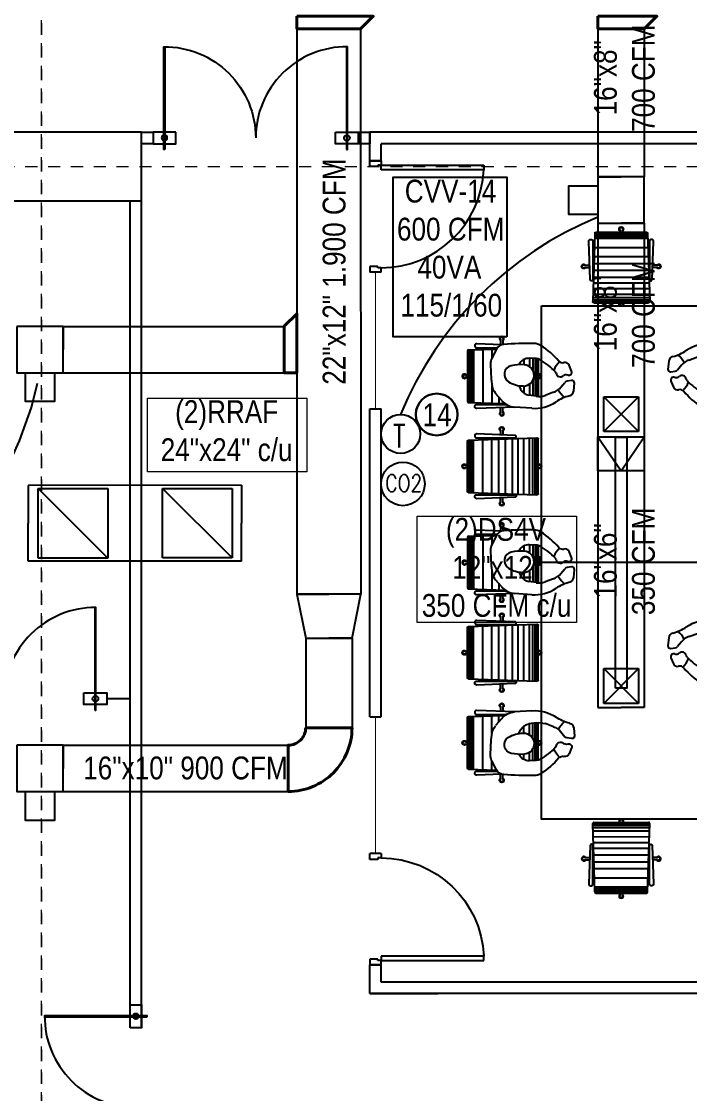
# Model space of a CAD drawing. Header units: inches. Extents: x -3 to 209, y -384 to 20.
# Drawn here: x 138.33 to 144.18, y -186 to -176.6 of the extents above; entities that cross this region are included whole.
import ezdxf

# ---------------------------------------------------------------- set-up
doc = ezdxf.new("R2010")
doc.units = ezdxf.units.IN
doc.header["$MEASUREMENT"] = 0
for name, pattern in [('Grid Line', [0.022225, 0.0127, -0.003175, 0.003175, -0.003175]), ('Grid Line 1_2_', [0.022225, 0.0127, -0.003175, 0.003175, -0.003175]), ('Hidden', [7.1438, 4.7625, -2.3813]), ('HIDDEN2', [0.1875, 0.125, -0.0625])]:
    doc.linetypes.add(name, pattern=pattern)
for name, color, linetype in [('BASE PLAN$0$FLOOR LAYOUT 14 Oct (x-ref)$0$20F-032408$0$XDOOR', 253, 'Continuous'), ('BASE PLAN$0$ID-WALL', 253, 'Continuous'), ('BASE PLAN$0$NBS-DARK', 253, 'Continuous'), ('BASE PLAN$0$NBS-HEAVY', 253, 'Continuous'), ('BASE PLAN$0$NDS-DOORS', 253, 'Continuous'), ('HVAC TEXTO CVV', 2, 'Continuous'), ('HVAC-Accesorios', 1, 'Continuous'), ('HVAC-Equipos', 3, 'Continuous'), ('HVAC-Rejillas', 2, 'HIDDEN2'), ('HVAC-Retorno', 20, 'Continuous'), ('HVAC-Suministro', 170, 'Continuous'), ('NFF-FURN', 253, 'Continuous')]:
    doc.layers.add(name, color=color, linetype=linetype)
for name, color, linetype, lineweight in [('HVAC -Textos Rejillas', 2, 'Continuous', 9), ('HVAC -Textos Suministro', 7, 'Continuous', 9), ('HVAC Suministro', 5, 'Continuous', 40), ('S-COLS', 6, 'Continuous', 13), ('S-GRID', 253, 'Continuous', 9), ('TUBO HVAC', 1, 'Continuous', 30)]:
    doc.layers.add(name, color=color, linetype=linetype, lineweight=lineweight)
doc.styles.add('Arial Narrow', font='ARIALN.TTF', dxfattribs={"height": 0.00295})
doc.styles.add('ROMANS', font='romans.shx', dxfattribs={"width": 0.8})

# ---------------------------------------------------------------- blocks, each defined once
blk = doc.blocks.new('ds')
at = {"linetype": 'ByBlock', "lineweight": -2}
for p, q in [((-0.0127, -0.0127), (0.0127, 0.0127)), ((-0.0127, 0.0127), (0.0127, -0.0127)), ((-0.0127, -0.0127), (-0.0127, 0.0127)), ((-0.0127, 0.0127), (0.0127, 0.0127)), ((0.0127, 0.0127), (0.0127, -0.0127)), ((0.0127, -0.0127), (-0.0127, -0.0127))]:
    blk.add_line(p, q, dxfattribs=at)
blk = doc.blocks.new('Termostato 1')
at = {"linetype": 'ByBlock', "lineweight": -2}
blk.add_circle((725.3327, -473.7179), 0.1716, dxfattribs=at)
at = {"linetype": 'ByBlock', "lineweight": -2, "insert": (725.4136, -473.6514, -2.384), "char_height": 0.2, "width": 2.875949, "attachment_point": 1, "rotation": 270, "style": 'ROMANS'}
blk.add_mtext('T', dxfattribs=at)
blk = doc.blocks.new('CO2')
at = {"linetype": 'ByBlock', "lineweight": -2}
blk.add_circle((-74869.3144, 50750.37), 0.1915, dxfattribs=at)
at = {"linetype": 'ByBlock', "lineweight": -2, "insert": (-74869.4689, 50750.4509, -2.384), "char_height": 0.15, "width": 2.875949, "attachment_point": 1, "rotation": 0, "style": 'ROMANS'}
blk.add_mtext('CO2', dxfattribs=at)
blk = doc.blocks.new('*U64')
blk.add_lwpolyline([(-0.208, -0.0566), (-0.208, 0), (0, 0), (0.0566, -0.0566), (-0.208, -0.0566)])
blk = doc.blocks.new('*U110')
blk.add_lwpolyline([(-0.286, -0.0566), (-0.286, 0), (0, 0), (0.0566, -0.0566), (-0.286, -0.0566)])
blk = doc.blocks.new('*U111')
blk.add_lwpolyline([(-0.208, -0.0566), (-0.208, 0), (0, 0), (0.0566, -0.0566), (-0.208, -0.0566)])
blk = doc.blocks.new('BASE PLAN$0$GLASSDOORSWING1')
at = {"layer": 'BASE PLAN$0$NDS-DOORS', "linetype": 'ByBlock', "lineweight": -2}
for points in [[(525015.5, 485072.2), (525025.5, 485072.2), (525025.5, 485972.2), (525015.5, 485972.2)], [(524920.5, 485222.2), (525120.5, 485222.2), (525120.5, 485122.2), (524920.5, 485122.2)]]:
    blk.add_lwpolyline(points, close=True, dxfattribs=at)
blk.add_circle((525020.5, 485172.2), 25, dxfattribs=at)
blk.add_arc((525020.5, 485172.2), 800, 89.64191, 180, dxfattribs=at)
blk = doc.blocks.new('BASE PLAN$0$YP')
at = {"layer": 'BASE PLAN$0$FLOOR LAYOUT 14 Oct (x-ref)$0$20F-032408$0$XDOOR', "linetype": 'ByBlock', "lineweight": -2}
for p, q in [((-926, 0), (-976, 0)), ((-926, -70), (-926, 0)), ((-50, 0), (0, 0)), ((-50, -70), (-50, 0)), ((-938, -70), (-926, -70)), ((-938, -100), (-938, -70)), ((-38, -70), (-50, -70)), ((-38, -100), (-38, -70)), ((-976, -100), (-938, -100)), ((-78, -825), (-78, -100)), ((-78, -100), (-38, -100)), ((-38, -100), (-38, -825)), ((0, -100), (-38, -100)), ((-78, -1000), (-78, -825)), ((-38, -825), (-38, -1000)), ((-38, -1000), (-78, -1000))]:
    blk.add_line(p, q, dxfattribs=at)
blk.add_arc((-38, -100), 900, 180, 267.45268, dxfattribs=at)
at = {"layer": 'BASE PLAN$0$ID-WALL', "linetype": 'ByBlock', "lineweight": -2}
for p, q in [((-976, -100), (-976, 0)), ((0, -100), (0, 0))]:
    blk.add_line(p, q, dxfattribs=at)
blk.add_lwpolyline([(0, 0), (0, -100)], dxfattribs=at)
blk = doc.blocks.new('CHR-01')
at = {"layer": 'NFF-FURN', "linetype": 'ByBlock', "lineweight": -2}
for p, q in [((91.9, 773.3), (-113.6, 209.5)), ((525.1, 614.9), (87, 758.8)), ((526.6, 619.6), (88.6, 763.5)), ((528.2, 624.4), (90.1, 768.3)), ((523.2, 641.8), (104.5, 779.3)), ((517, 586.2), (76.5, 730.9)), ((516.8, 591.3), (78.1, 735.4)), ((522.4, 605.2), (83.4, 749.4)), ((309.6, 729.8), (304.3, 713.7)), ((328.6, 723.6), (323.3, 707.4)), ((472, 432.6), (21.7, 580.5)), ((494.5, 509.4), (49.1, 655.7)), ((529.7, 629.5), (360.9, 53.7)), ((-85.5, 514.3), (-44.3, 500.8)), ((-79.2, 533.3), (-38.8, 520)), ((-19.6, 492.6), (-11.4, 489.9)), ((-13.3, 511.6), (-4.5, 508.7)), ((455.1, 375), (0.4, 524.4)), ((421.3, 259.8), (-40, 411.3)), ((438.2, 317.4), (-19.5, 467.7)), ((393.2, 163.8), (-74.3, 317.3)), ((407.2, 211.8), (-57.2, 364.3)), ((453.1, 337.4), (444.8, 340.1)), ((459.3, 356.4), (450.5, 359.3)), ((518.9, 315.7), (477.8, 329.2)), ((525.2, 334.7), (484.8, 348)), ((358, 49), (-114, 204.1)), ((362.2, 58.2), (-112, 213.9)), ((365, 67.8), (-108.6, 223.3)), ((348.2, 47), (-107.3, 196.6)), ((370.6, 87), (-101.7, 242.1)), ((379.1, 115.8), (-91.4, 270.3))]:
    blk.add_line(p, q, dxfattribs=at)
for points in [[(53.3, 714.5), (-52.6, 392.3, -1.017494), (-73.3, 399.5), (18.5, 720.8, -0.905294), (53.3, 714.5, -0.119435)], [(525.9, 559.3), (420.1, 237, 1.017494), (441.1, 230.5), (557.7, 543.7, 0.905294), (525.9, 559.3, 0.119435)]]:
    blk.add_lwpolyline(points, format="xyb", dxfattribs=at)
for centre, radius, start, end in [((101.3, 769.8), 10, 71.81539, 159.96809), ((322.2, 736.1), 19.1, 283.45605, 220.17474), ((322.2, 736.1), 14.1, 297.14079, 206.49), ((520.1, 632.3, 811.4), 10, 343.6627, 71.81539), ((-91.7, 526.9), 19.1, 13.45605, 310.17474), ((-91.7, 526.9), 14.1, 27.14079, 296.49), ((531.5, 322.1), 19.1, 193.45605, 130.17474), ((531.5, 322.1), 14.1, 207.14079, 116.49), ((-104.2, 206.1, 811.4), 10, 159.96809, 251.81539), ((117.5, 112.9), 19.1, 132.39524, 11.23555), ((117.5, 112.9), 14.1, 120.06685, 23.56394), ((351.3, 56.5), 10, 251.81539, 343.6627)]:
    blk.add_arc(centre, radius, start, end, dxfattribs=at)
blk = doc.blocks.new('dude in chair')
at = {"layer": 'NFF-FURN', "linetype": 'ByBlock', "lineweight": -2}
for p, q in [((-10, 665.1), (-10, 648.1)), ((10, 665.1), (10, 648.1)), ((-230.4, 638.5), (-240.7, 318)), ((231.8, 593.4), (-231.8, 593.4)), ((230.1, 598.1), (-231.7, 598.1)), ((231, 613.1), (-231, 613.1)), ((230.5, 633.1), (-230.5, 633.1)), ((230.5, 628.1), (-230.5, 628.1)), ((230.5, 623.1), (-230.5, 623.1)), ((220.4, 648.1), (-220.4, 648.1)), ((230.4, 638.5, 811.4), (238.3, 392.2, -163.2)), ((234.4, 513.4), (-234.4, 513.4)), ((-81.9, 433.4), (-237, 433.4)), ((-213.5, 347.6), (-150.9, 400.7)), ((237, 433.4), (156.6, 433.4)), ((237, 392.8), (157.9, 432.8)), ((-318.1, 357), (-275.6, 357)), ((-318.1, 337), (-274.8, 337)), ((-248.7, 357), (-239.4, 357)), ((-248.7, 337), (-240.1, 337)), ((-183, 373.4), (-239.7, 373.4)), ((318.1, 357), (275.6, 357)), ((318.1, 337), (278, 337)), ((-281.6, 83.1), (-270.8, 234.6)), ((-82.7, 198.2), (-113.5, 182.4)), ((-176.1, 44), (-166.4, 108.7)), ((-68.9, 103.4), (-167.2, 103.4)), ((-86.1, 153.4), (-147.7, 153.4)), ((156.7, 103.4), (83.3, 103.4)), ((145.7, 153.4), (100.5, 153.4)), ((153.7, 44), (156.6, 102.7)), ((151.2, 28.4), (-177.7, 28.4)), ((152.4, 33.4), (-177.4, 33.4)), ((153.7, 43.4), (-176.2, 43.4)), ((154.2, 53.4), (-174.7, 53.4)), ((-33.3, 73.4), (-171.7, 73.4)), ((155.2, 73.4), (47.7, 73.4)), ((-141.6, -107.3), (-168.6, -32.3)), ((-96.7, -171.5), (-54, -207.2)), ((-37.7, -265), (-43, -226.8)), ((44, -264.5), (96.5, -242.5)), ((-129.9, -283.4), (-62, -290.3))]:
    blk.add_line(p, q, dxfattribs=at)
for points in [[(-270.8, 234.5), (-283.7, 565.7, -0.905294), (-248.7, 570.6)], [(275.2, 348.2), (283.7, 565.7, 0.905294), (248.7, 570.6)]]:
    blk.add_lwpolyline(points, format="xyb", dxfattribs=at)
for points in [[(-248.7, 570.6), (-248.7, 305.6)], [(248.7, 570.6), (248.7, 385.5)]]:
    blk.add_lwpolyline(points, dxfattribs=at)
for centre, radius, start, end in [((0, 675), 19.1, 301.64066, 238.35934), ((0, 675), 14.1, 315.32539, 224.67461), ((-220.4, 638.1), 10, 90, 178.1527), ((220.4, 638.1, 811.4), 10, 1.8473, 90), ((-55.1, 287.8), 148, 95.35498, 130.31498), ((159.4, -2000.3), 2446.2, 91.32578, 95.35498), ((105.5, 329), 116.3, 63.21904, 91.32578), ((202.6, 324.7), 76.3, 4.11942, 63.21904), ((-328, 347), 19.1, 31.64066, 328.35934), ((-328, 347), 14.1, 45.32539, 314.67461), ((-107.7, 222.9), 163.5, 130.31498, 175.91278), ((164.5, 156.4), 250.6, 148.30278, 179.54958), ((16.8, 247.5), 77.1, 12.64953, 148.30278), ((-2936.4, 98.6), 3223.5, 359.41346, 4.11942), ((328, 347), 19.1, 211.64066, 148.35934), ((328, 347), 14.1, 225.32539, 134.67461), ((-284, 180), 385.5, 355.60077, 12.64953), ((56.4, 107.7), 100.3, 357.12071, 63.58561), ((-67.9, 93.8), 99.6, 117.21428, 171.43458), ((7.2, 157.6), 93.4, 179.54958, 355.60077), ((55.9, 59), 338.4, 175.91278, 213.77678), ((-21.5, 20.7), 156.4, 171.43458, 199.83638), ((0, 19.1), 19.1, 150.57985, 29.42015), ((0, 19.1), 14.1, 138.25146, 41.74854), ((-404.5, 330.3), 634.4, 314.36438, 329.83428), ((-309.5, 371.7), 685.4, 310.15418, 327.46718), ((81.8, 47.6), 71.9, 329.83428, 357.12071), ((168.6, 66.8), 118.4, 327.46718, 359.41346), ((-548.2, -345), 388.3, 14.63105, 33.77675), ((-32.7, -321.2), 193, 116.52068, 142.71498), ((-0.5, -56.4), 150, 199.83638, 230.09718), ((31.7, -166.7), 37.4, 98.53438, 221.58008), ((22.7, -106.5), 23.5, 278.53438, 314.36438), ((-24.2, -304.4), 208.6, 44.05104, 68.53722), ((160.2, -184.9), 42.9, 130.15418, 195.63108), ((-124.9, -234.5), 49.1, 194.63108, 264.15398), ((-59.8, -268.1), 22.3, 264.15398, 8.03995), ((-74, -231.2), 31.3, 8.03995, 50.09723), ((-24.3, -216.4), 37.5, 337.35808, 41.58004), ((34.1, -240.7), 25.7, 157.35808, 292.67268), ((81.6, -206.9), 38.7, 292.67268, 15.63112)]:
    blk.add_arc(centre, radius, start, end, dxfattribs=at)
blk = doc.blocks.new('zw$ED17')
at = {"layer": 'NFF-FURN', "linetype": 'ByBlock', "lineweight": -2}
blk.add_line((600, -450), (-800, -450), dxfattribs=at)
for points in [[(-800, 1800), (600, 1800), (600, -2700), (-800, -2700)], [(-150, -1550), (-150, 650), (-50, 650), (-50, -1550)]]:
    blk.add_lwpolyline(points, close=True, dxfattribs=at)
at = {"layer": 'NFF-FURN', "linetype": 'ByBlock', "lineweight": -2, "xscale": -1}
for name, p, rotation in [('CHR-01', (-23.6, 1675.1), 341.8153948726093), ('CHR-01', (-675.1, 470.5), 71.81539487261095), ('CHR-01', (475.1, -526.4), 251.815394872611), ('CHR-01', (-675.1, -1164), 71.8153948726109), ('dude in chair', (-800, -2030.9), 89.99999999999997)]:
    blk.add_blockref(name, p, dxfattribs=dict(at, rotation=rotation))
at = {"layer": 'NFF-FURN', "linetype": 'ByBlock', "lineweight": -2}
for name, p, rotation in [('dude in chair', (-800, 1184.5), 90), ('dude in chair', (600, 1184.5), 270), ('CHR-01', (475.1, 470.5), 288.184605127389), ('dude in chair', (-800, -450), 90), ('dude in chair', (600, -1240.4), 270), ('CHR-01', (475.1, -1954.5), 288.1846051273891), ('CHR-01', (-23.6, -2575.1), 198.1846051273905)]:
    blk.add_blockref(name, p, dxfattribs=dict(at, rotation=rotation))
blk = doc.blocks.new('rr')
at = {"linetype": 'ByBlock', "lineweight": -2}
for p, q in [((-0.0127, -0.0127), (0.0127, 0.0127)), ((-0.0127, -0.0127), (-0.0127, 0.0127)), ((-0.0127, 0.0127), (0.0127, 0.0127)), ((0.0127, 0.0127), (0.0127, -0.0127)), ((0.0127, -0.0127), (-0.0127, -0.0127))]:
    blk.add_line(p, q, dxfattribs=at)

msp = doc.modelspace()

# ---------------------------------------------------------------- linework, layer by layer
at = {"layer": 'BASE PLAN$0$NBS-DARK', "const_width": 0.01}
for points in [[(141.4301, -178.7935), (141.4301, -179.9935)], [(141.4301, -183.8931), (141.4301, -182.6931)]]:
    msp.add_lwpolyline(points, dxfattribs=at)
at = {"layer": 'BASE PLAN$0$NBS-HEAVY'}
for p, q in [((145.6881, -177.5677), (141.3801, -177.5677)), ((141.3801, -177.8175), (141.3801, -177.5677)), ((145.6881, -177.6677), (141.4801, -177.6677)), ((141.4801, -177.8175), (141.4801, -177.6677)), ((139.2801, -185.4191), (139.2801, -178.1675)), ((139.3801, -185.4191), (139.3801, -178.1675)), ((141.3801, -182.6931), (141.3801, -179.9935)), ((141.3801, -179.9935), (141.4801, -179.9935)), ((141.4801, -182.6931), (141.4801, -179.9935)), ((139.2801, -182.5344), (139.0751, -182.5344)), ((141.3801, -182.6931), (141.4801, -182.6931)), ((141.3801, -185.1191), (141.3801, -184.8691)), ((141.4801, -184.8691), (141.3801, -184.8691)), ((141.4801, -185.0191), (141.4801, -184.8691)), ((145.612, -185.0191), (141.4801, -185.0191)), ((145.8095, -185.1191), (141.3801, -185.1191)), ((141.3801, -185.1191), (141.9801, -185.1191))]:
    msp.add_line(p, q, dxfattribs=at)
for points in [[(139.3801, -177.5675), (139.4801, -177.5675), (139.4801, -177.6677), (139.3801, -177.6677)], [(141.2801, -177.5677), (141.3801, -177.5677), (141.3801, -177.6675), (141.2801, -177.6675)]]:
    msp.add_lwpolyline(points, close=True, dxfattribs=at)
at = {"layer": 'HVAC -Textos Rejillas'}
msp.add_lwpolyline([(140.8271, -180.5462), (139.4316, -180.5462), (139.4316, -179.9004), (140.8271, -179.9004)], close=True, dxfattribs=at)
at = {"layer": 'HVAC -Textos Suministro'}
msp.add_lwpolyline([(143.1919, -181.8671), (141.7965, -181.8671), (141.7965, -180.9325), (143.1919, -180.9325)], close=True, dxfattribs=at)
at = {"layer": 'HVAC Suministro'}
msp.add_lwpolyline([(140.8183, -182.7891), (141.2247, -182.7891, -0.414214), (140.6659, -183.3479), (140.6659, -182.9415, 0.414214)], format="xyb", close=True, dxfattribs=at)
at = {"layer": 'HVAC TEXTO CVV', "color": 1}
msp.add_lwpolyline([(142.5825, -179.3616), (141.5844, -179.3616), (141.5844, -177.9611), (142.5825, -177.9611)], close=True, dxfattribs=at)
at = {"layer": 'HVAC-Accesorios', "color": 1, "linetype": 'Hidden'}
for centre, radius, start, end in [((144.5794, -181.2398), 3.1643, 112.27567, 157.74661), ((135.2538, -179.0301), 3.3001, 264.38473, 348.71794)]:
    msp.add_arc(centre, radius, start, end, dxfattribs=at)
at = {"layer": 'HVAC-Equipos'}
for points in [[(143.7863, -177.9596), (143.3799, -177.9596), (143.3799, -178.366), (143.7863, -178.366)], [(143.3799, -178.0358), (143.3799, -178.2898), (143.1259, -178.2898), (143.1259, -178.0358)], [(138.2869, -179.2693), (138.2869, -179.6757), (138.6933, -179.6757), (138.6933, -179.2693)], [(138.3631, -179.6757), (138.6171, -179.6757), (138.6171, -179.9297), (138.3631, -179.9297)], [(138.2869, -182.9427), (138.2869, -183.3491), (138.6933, -183.3491), (138.6933, -182.9427)], [(138.3631, -183.3491), (138.6171, -183.3491), (138.6171, -183.6031), (138.3631, -183.6031)]]:
    msp.add_lwpolyline(points, close=True, dxfattribs=at)
at = {"layer": 'HVAC-Retorno'}
for p, q in [((140.2554, -180.6633), (138.3852, -180.6658)), ((138.3852, -180.6658), (138.3856, -180.9978)), ((140.2554, -180.6633), (140.2559, -180.9953)), ((138.3861, -181.3298), (138.3856, -180.9978)), ((140.2563, -181.3273), (140.2559, -180.9953)), ((140.2563, -181.3273), (138.3861, -181.3298))]:
    msp.add_line(p, q, dxfattribs=at)
at = {"layer": 'HVAC-Suministro'}
for p, q in [((140.7408, -176.6605), (141.0202, -176.6605)), ((140.7408, -176.6605), (140.7421, -181.6188)), ((141.2996, -176.6604), (141.0202, -176.6605)), ((141.2996, -176.6604), (141.3009, -181.6187)), ((143.3799, -176.6604), (143.5831, -176.6604)), ((143.3799, -176.6604), (143.3799, -177.9596)), ((143.7863, -176.6604), (143.5831, -176.6604)), ((143.7863, -176.6604), (143.7863, -177.9596)), ((143.3799, -177.9596), (143.5831, -177.9596)), ((143.7863, -177.9596), (143.5831, -177.9596)), ((143.3799, -178.366), (143.5831, -178.366)), ((143.3799, -178.366), (143.3799, -182.6113)), ((143.7863, -178.366), (143.5831, -178.366)), ((143.7863, -178.366), (143.7863, -182.6112)), ((138.6933, -179.2693), (138.6933, -179.4725)), ((138.6933, -179.2693), (140.631, -179.2693)), ((140.631, -179.2693), (140.631, -179.4725)), ((138.6933, -179.6757), (138.6933, -179.4725)), ((140.631, -179.6757), (140.631, -179.4725)), ((138.6933, -179.6757), (140.631, -179.6757)), ((140.7421, -181.6188), (141.0215, -181.6187)), ((141.3009, -181.6187), (141.0215, -181.6187)), ((140.8183, -182.0049), (141.0215, -182.0046)), ((140.8183, -182.0049), (140.8195, -182.7894)), ((141.2247, -182.0043), (141.0215, -182.0046)), ((141.2247, -182.0043), (141.2259, -182.7888)), ((143.3799, -182.6113), (143.5831, -182.6112)), ((143.7863, -182.6112), (143.5831, -182.6112)), ((140.8195, -182.7894), (141.0227, -182.7891)), ((141.2259, -182.7888), (141.0227, -182.7891)), ((138.6932, -182.9427), (140.6657, -182.9415)), ((138.6932, -182.9427), (138.6933, -183.1459)), ((140.6657, -182.9415), (140.6659, -183.1447)), ((138.6935, -183.3491), (138.6933, -183.1459)), ((140.666, -183.3479), (140.6659, -183.1447)), ((138.6935, -183.3491), (140.666, -183.3479))]:
    msp.add_line(p, q, dxfattribs=at)
msp.add_lwpolyline([(143.3799, -180.2375), (143.7863, -180.2375), (143.7863, -180.5375), (143.3799, -180.5375), (143.3799, -180.2375), (143.5831, -180.5375), (143.7863, -180.2375)], dxfattribs=at)
msp.add_lwpolyline([(141.3009, -181.6187), (140.7421, -181.6188), (140.8183, -182.0049), (141.2247, -182.0043)], close=True, dxfattribs=at)
at = {"layer": 'S-COLS', "lineweight": 25}
for p, q in [((139.3801, -177.5675), (137.8801, -177.5675)), ((139.3801, -178.1675), (139.3801, -177.5675)), ((137.8801, -178.1675), (139.3801, -178.1675))]:
    msp.add_line(p, q, dxfattribs=at)
at = {"layer": 'S-GRID', "linetype": 'Grid Line 1_2_'}
for p, q in [((138.5005, -161.0117), (138.5005, -208.1605)), ((138.5005, -161.0117), (138.5005, -208.1605)), ((122.7606, -177.8675), (192.0715, -177.8675)), ((122.7606, -177.8675), (192.0715, -177.8675))]:
    msp.add_line(p, q, dxfattribs=at)
at = {"layer": 'S-GRID', "linetype": 'Grid Line'}
for p, q in [((138.5015, -161.0117), (138.5015, -208.1605)), ((138.5005, -162.7848), (138.5005, -205.1783)), ((122.7606, -177.8675), (192.0715, -177.8675)), ((123.5666, -177.8675), (190.8779, -177.8675))]:
    msp.add_line(p, q, dxfattribs=at)
at = {"layer": 'TUBO HVAC'}
msp.add_circle((141.9665, -180.042), 0.1831, dxfattribs=at)

# ---------------------------------------------------------------- block references
at = {"layer": 'BASE PLAN$0$NDS-DOORS', "yscale": 0.0009999999999852297, "zscale": 0.0009999999999852297}
for p, xscale in [((664.6005, -662.7897), -0.0009999999999852297), ((-383.8404, -662.7897), 0.0009999999999852297), ((-386.0454, -667.7065), 0.0009999999999852297)]:
    msp.add_blockref('BASE PLAN$0$GLASSDOORSWING1', p, dxfattribs=dict(at, xscale=xscale))
at = {"layer": 'BASE PLAN$0$NDS-DOORS', "rotation": 90}
for name, p, xscale, yscale, zscale in [('BASE PLAN$0$YP', (141.3801, -177.8175), 0.0009999999999852302, 0.0009999999999852302, 0.0009999999999852302), ('BASE PLAN$0$YP', (141.3801, -184.8691), -0.00099999999998523, 0.00099999999998523, 0.0009999999999852297), ('BASE PLAN$0$GLASSDOORSWING1', (624.5023, -710.3396), 0.00099999999998523, 0.00099999999998523, 0.00099999999998523)]:
    msp.add_blockref(name, p, dxfattribs=dict(at, xscale=xscale, yscale=yscale, zscale=zscale))
at = {"layer": 'HVAC Suministro', "yscale": 1.953866694221574, "zscale": 1.953866694221574}
for name, p, xscale, rotation in [('*U110', (141.2996, -176.6605), -1.953866694221574, 180), ('*U111', (143.7863, -176.6604), -1.953866694221574, 180), ('*U64', (140.631, -179.2692), 1.953866694221574, 89.99999998318091)]:
    msp.add_blockref(name, p, dxfattribs=dict(at, xscale=xscale, rotation=rotation))
at = {"layer": 'HVAC-Equipos', "rotation": 90.00000000172517}
msp.add_blockref('Termostato 1', (-332.0672, -905.5457), dxfattribs=at)
at = {"layer": 'HVAC-Equipos'}
msp.add_blockref('CO2', (75010.985, -50931.0205), dxfattribs=at)
at = {"layer": 'HVAC-Rejillas', "zscale": 12}
for name, p, xscale, yscale, rotation in [('ds', (143.5831, -180.0392), 12, 12, 180), ('rr', (138.7788, -180.9963), 24, 24, 270.0385137003066), ('rr', (139.8679, -180.9956), 24, 24, 270.0385137003066), ('ds', (143.5831, -182.423), 12, 12, 180)]:
    msp.add_blockref(name, p, dxfattribs=dict(at, xscale=xscale, yscale=yscale, rotation=rotation))
at = {"layer": 'NFF-FURN', "xscale": 0.0009999999999852297, "yscale": 0.0009999999999852297, "zscale": 0.0009999999999852297}
msp.add_blockref('zw$ED17', (143.6841, -180.8908), dxfattribs=at)

# ---------------------------------------------------------------- texts
at = {"layer": 'HVAC -Textos Rejillas', "insert": (139.2965, -179.9173), "char_height": 0.2, "width": 1.634804, "attachment_point": 1, "style": 'Arial Narrow'}
msp.add_mtext('\\pi0.37763;(2)RRAF\\P\\pi0.25083;24"x24" c/u', dxfattribs=at)
at = {"layer": 'HVAC -Textos Suministro', "char_height": 0.2, "attachment_point": 1, "rotation": 90, "style": 'Arial Narrow'}
for s, insert, width in [('\\pi0.28216;16"x8" \\P\\pi0.13701;700 CFM', (143.3453, -177.7018), 1.188471), ('22"x12" 1.900 CFM', (140.9674, -179.7812), 2.225216), ('\\pi0.28216;16"x8" \\P\\pi0.13701;700 CFM', (143.3453, -179.7703), 1.188471), ('\\pi0.28216;16"x6" \\P\\pi0.13632;350 CFM', (143.3453, -181.9378), 1.188471)]:
    msp.add_mtext(s, dxfattribs=dict(at, insert=insert, width=width))
at = {"layer": 'HVAC -Textos Suministro', "char_height": 0.2, "attachment_point": 1, "style": 'Arial Narrow'}
for s, insert, width in [('\\pi0.38596;(2)DS4V\\P\\pi0.44162;12"x12"\\P\\pi0.17456;350 CFM c/u', (141.6613, -180.9495), 1.634804), ('16"x10" 900 CFM', (138.8684, -183.0416), 2.313712)]:
    msp.add_mtext(s, dxfattribs=dict(at, insert=insert, width=width))
at = {"layer": 'HVAC TEXTO CVV', "color": 1, "char_height": 0.2, "width": 1.634804, "attachment_point": 1, "style": 'Arial Narrow'}
for s, insert in [('\\pi0.4275;CVV-14\\P\\pi0.35901;600 CFM\\P\\pi0.53821;40VA\\P\\pi0.38937;115/1/60', (141.2595, -177.9836)), ('\\pi0.70792;14', (141.1348, -179.9452))]:
    msp.add_mtext(s, dxfattribs=dict(at, insert=insert))

doc.saveas('drawing.dxf')
